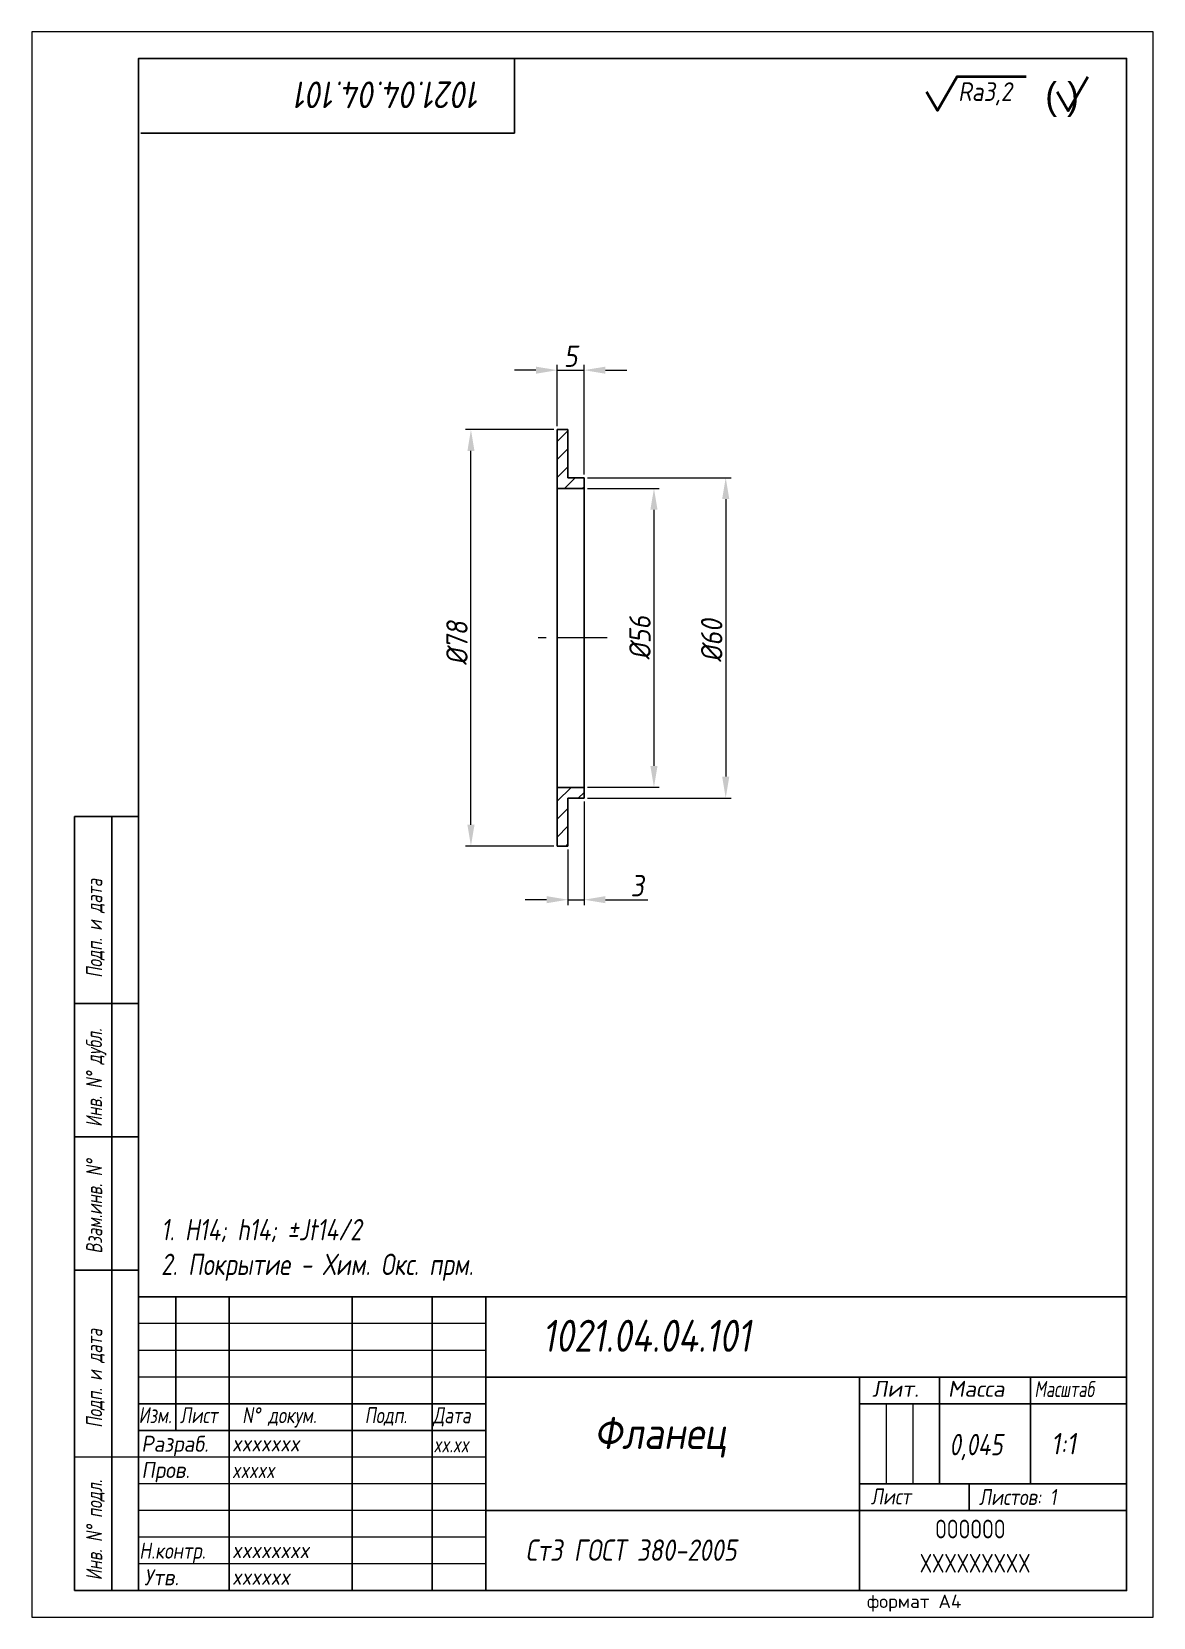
# Model space of a CAD drawing. Header units: millimetres. Extents: x 3482 to 3692, y -1903 to -1606.
import ezdxf

# ---------------------------------------------------------------- set-up
doc = ezdxf.new("R2010")
doc.units = ezdxf.units.MM
doc.linetypes.add('CENTER', pattern=[50.8, 31.75, -6.35, 6.35, -6.35])
for name, color, linetype, lineweight in [('Ax', 1, 'CENTER', 18), ('Dim', 3, 'Continuous', 40), ('Hatch', 5, 'Continuous', 18), ('Slim', 8, 'Continuous', 18), ('Text', 2, 'Continuous', 40), ('Wide', 31, 'Continuous', 60)]:
    doc.layers.add(name, color=color, linetype=linetype, lineweight=lineweight)
doc.styles.add('курсив', font='romans.shx', dxfattribs={"oblique": 10})
doc.styles.add('курсив 0_75', font='romans.shx', dxfattribs={"width": 0.75, "oblique": 10})
doc.styles.add('курсив 0_85', font='romans.shx', dxfattribs={"width": 0.85, "oblique": 10})
doc.dimstyles.new('к1_1', dxfattribs={"dimtxt": 4, "dimasz": 4, "dimexe": 1, "dimexo": 0.625, "dimtad": 1, "dimtxsty": 'курсив 0_85', "dimcen": 0, "dimadec": 0, "dimazin": 0, "dimtfac": 1, "dimtmove": 0, "dimatfit": 3, "dimldrblk": 'DOTSMALL', "dimfxl": 1, "dimlwd": 18, "dimlwe": 18, "dimarcsym": 0})

# ---------------------------------------------------------------- blocks, each defined once
blk = doc.blocks.new('*D529')
at = {"layer": 'Defpoints', "color": 0, "transparency": 16777216}
for p in [(3585.66, -1691.64), (3585.66, -1747.64), (3598.76, -1747.64)]:
    blk.add_point(p, dxfattribs=at)
at = {"layer": 'Dim', "color": 0, "lineweight": 18, "transparency": 16777216}
for p, q in [((3586.29, -1691.64), (3599.76, -1691.64)), ((3598.76, -1695.64), (3598.76, -1743.64)), ((3586.29, -1747.64), (3599.76, -1747.64))]:
    blk.add_line(p, q, dxfattribs=at)
at = {"layer": 'Dim', "color": 0, "transparency": 16777216}
for points in [[(3598.09, -1695.64), (3599.42, -1695.64), (3598.76, -1691.64)], [(3598.09, -1743.64), (3599.42, -1743.64), (3598.76, -1747.64)]]:
    blk.add_solid(points, dxfattribs=at)
at = {"layer": 'Dim', "color": 0, "transparency": 16777216, "insert": (3596.13, -1719.64), "char_height": 4, "attachment_point": 5, "rotation": 90, "style": 'курсив 0_85'}
blk.add_mtext('%%c56', dxfattribs=at)
blk = doc.blocks.new('_DotSmall')
at = {"color": 0, "linetype": 'ByBlock', "const_width": 0.5}
blk.add_lwpolyline([(-122670.927, 17467.939, 1), (-122670.802, 17467.939, 1)], format="xyb", close=True, dxfattribs=at)
blk = doc.blocks.new('*D530')
at = {"layer": 'Defpoints', "color": 0, "transparency": 16777216}
for p in [(3585.66, -1689.64), (3585.66, -1749.64), (3612.19, -1749.64)]:
    blk.add_point(p, dxfattribs=at)
at = {"layer": 'Dim', "color": 0, "lineweight": 18, "transparency": 16777216}
for p, q in [((3586.29, -1689.64), (3613.19, -1689.64)), ((3612.19, -1693.64), (3612.19, -1745.64)), ((3586.29, -1749.64), (3613.19, -1749.64))]:
    blk.add_line(p, q, dxfattribs=at)
at = {"layer": 'Dim', "color": 0, "transparency": 16777216}
for points in [[(3611.53, -1693.64), (3612.86, -1693.64), (3612.19, -1689.64)], [(3611.53, -1745.64), (3612.86, -1745.64), (3612.19, -1749.64)]]:
    blk.add_solid(points, dxfattribs=at)
at = {"layer": 'Dim', "color": 0, "transparency": 16777216, "insert": (3609.57, -1720.16), "char_height": 4, "attachment_point": 5, "rotation": 90, "style": 'курсив 0_85'}
blk.add_mtext('%%c60', dxfattribs=at)
blk = doc.blocks.new('*D531')
at = {"layer": 'Defpoints', "color": 0, "transparency": 16777216}
for p in [(3564.49, -1680.64), (3580.66, -1680.64), (3580.66, -1758.64)]:
    blk.add_point(p, dxfattribs=at)
at = {"layer": 'Dim', "color": 0, "lineweight": 18, "transparency": 16777216}
for p, q in [((3580.04, -1680.64), (3563.49, -1680.64)), ((3564.49, -1754.64), (3564.49, -1684.64)), ((3580.04, -1758.64), (3563.49, -1758.64))]:
    blk.add_line(p, q, dxfattribs=at)
at = {"layer": 'Dim', "color": 0, "transparency": 16777216}
for points in [[(3563.83, -1684.64), (3565.16, -1684.64), (3564.49, -1680.64)], [(3563.83, -1754.64), (3565.16, -1754.64), (3564.49, -1758.64)]]:
    blk.add_solid(points, dxfattribs=at)
at = {"layer": 'Dim', "color": 0, "transparency": 16777216, "insert": (3561.87, -1720.64), "char_height": 4, "attachment_point": 5, "rotation": 90, "style": 'курсив 0_85'}
blk.add_mtext('%%c78', dxfattribs=at)
blk = doc.blocks.new('*D532')
at = {"layer": 'Defpoints', "color": 0, "transparency": 16777216}
for p in [(3585.66, -1669.5), (3580.66, -1680.64), (3585.66, -1689.64)]:
    blk.add_point(p, dxfattribs=at)
at = {"layer": 'Dim', "color": 0, "lineweight": 18, "transparency": 16777216}
for p, q in [((3580.66, -1680.02), (3580.66, -1668.5)), ((3585.66, -1689.02), (3585.66, -1668.5)), ((3576.66, -1669.5), (3572.66, -1669.5)), ((3580.66, -1669.5), (3585.66, -1669.5)), ((3589.66, -1669.5), (3593.66, -1669.5))]:
    blk.add_line(p, q, dxfattribs=at)
at = {"layer": 'Dim', "color": 0, "transparency": 16777216}
for points in [[(3576.66, -1668.84), (3576.66, -1670.17), (3580.66, -1669.5)], [(3589.66, -1668.84), (3589.66, -1670.17), (3585.66, -1669.5)]]:
    blk.add_solid(points, dxfattribs=at)
at = {"layer": 'Dim', "color": 0, "transparency": 16777216, "insert": (3583.16, -1666.88), "char_height": 4, "attachment_point": 5, "style": 'курсив 0_85'}
blk.add_mtext('5', dxfattribs=at)
blk = doc.blocks.new('*D533')
at = {"layer": 'Defpoints', "color": 0, "transparency": 16777216}
for p in [(3585.66, -1749.64), (3582.66, -1758.64), (3582.66, -1768.69)]:
    blk.add_point(p, dxfattribs=at)
at = {"layer": 'Dim', "color": 0, "lineweight": 18, "transparency": 16777216}
for p, q in [((3585.66, -1750.27), (3585.66, -1769.69)), ((3582.66, -1759.27), (3582.66, -1769.69)), ((3578.66, -1768.69), (3574.66, -1768.69)), ((3582.66, -1768.69), (3585.66, -1768.69)), ((3589.66, -1768.69), (3597.59, -1768.69))]:
    blk.add_line(p, q, dxfattribs=at)
at = {"layer": 'Dim', "color": 0, "transparency": 16777216}
for points in [[(3578.66, -1768.02), (3578.66, -1769.35), (3582.66, -1768.69)], [(3589.66, -1768.02), (3589.66, -1769.35), (3585.66, -1768.69)]]:
    blk.add_solid(points, dxfattribs=at)
at = {"layer": 'Dim', "color": 0, "transparency": 16777216, "insert": (3595.62, -1766.06), "char_height": 4, "attachment_point": 5, "style": 'курсив 0_85'}
blk.add_mtext('3', dxfattribs=at)

msp = doc.modelspace()

# ---------------------------------------------------------------- hatches: boundary and pattern name
at = {"layer": 'Hatch'}
h = msp.add_hatch(dxfattribs=at)
h.set_pattern_fill('ANSI31', color=256, scale=0.75, style=0)
h.set_pattern_definition([(45, (-6337.062, 5240.7673), (-1.683798, 1.683798), [])])
h.paths.add_polyline_path([(3585.66, -1689.643), (3582.66, -1689.643), (3582.66, -1680.643), (3580.66, -1680.643), (3580.66, -1691.643), (3585.66, -1691.643)])
h.paths.add_polyline_path([(3582.66, -1749.643), (3585.66, -1749.643), (3585.66, -1747.643), (3580.66, -1747.643), (3580.66, -1758.643), (3582.66, -1758.643)])

# ---------------------------------------------------------------- linework, layer by layer
for p, q in [((3572.662, -1625.096), (3572.662, -1611.096)), ((3502.662, -1625.096), (3572.662, -1625.096)), ((3580.66, -1758.643), (3580.66, -1680.643)), ((3580.66, -1680.643), (3582.66, -1680.643)), ((3582.66, -1689.643), (3582.66, -1680.643)), ((3582.66, -1689.643), (3585.66, -1689.643)), ((3585.66, -1749.643), (3585.66, -1689.643)), ((3585.66, -1691.643), (3580.66, -1691.643)), ((3585.66, -1747.643), (3580.66, -1747.643)), ((3582.66, -1758.643), (3582.66, -1749.643)), ((3582.66, -1749.643), (3585.66, -1749.643)), ((3490.25, -1753.102), (3490.25, -1898.102)), ((3502.25, -1753.102), (3490.25, -1753.102)), ((3497.25, -1898.032), (3497.25, -1753.102)), ((3580.66, -1758.643), (3582.66, -1758.643)), ((3502.18, -1788.102), (3490.25, -1788.104)), ((3502.163, -1813.102), (3490.25, -1813.102)), ((3490.25, -1838.1), (3490.25, -1838.1)), ((3502.25, -1838.102), (3490.25, -1838.1)), ((3687.25, -1843.102), (3502.25, -1843.102)), ((3509.25, -1843.102), (3509.25, -1868.102)), ((3519.25, -1843.102), (3519.25, -1898.102)), ((3542.25, -1843.102), (3542.25, -1898.102)), ((3557.25, -1843.102), (3557.25, -1898.102)), ((3567.25, -1843.102), (3567.25, -1898.102)), ((3687.25, -1898.102), (3687.25, -1843.102)), ((3687.25, -1843.102), (3687.25, -1898.102)), ((3637.25, -1858.102), (3567.25, -1858.102)), ((3637.25, -1858.102), (3637.25, -1898.102)), ((3687.25, -1858.102), (3637.25, -1858.102)), ((3652.25, -1858.102), (3652.25, -1878.102)), ((3669.25, -1858.102), (3669.25, -1878.102)), ((3567.25, -1863.102), (3502.25, -1863.102)), ((3687.25, -1863.102), (3637.25, -1863.102)), ((3567.25, -1868.102), (3502.25, -1868.102)), ((3502.25, -1873.103), (3490.25, -1873.033)), ((3687.25, -1878.102), (3637.25, -1878.102)), ((3657.754, -1878.102), (3657.754, -1883.102)), ((3637.25, -1883.102), (3567.25, -1883.102)), ((3687.25, -1883.102), (3637.25, -1883.102)), ((3490.25, -1898.102), (3502.25, -1898.102)), ((3502.25, -1898.102), (3687.25, -1898.102))]:
    msp.add_line(p, q)
msp.add_lwpolyline([(3502.25, -1898.102), (3687.25, -1898.102), (3687.25, -1611.102), (3502.25, -1611.102)], close=True)
at = {"layer": 'Ax', "ltscale": 0.3}
msp.add_line((3590.014, -1719.643), (3577.058, -1719.643), dxfattribs=at)
at = {"layer": 'Slim'}
for p, q in [((3567.25, -1848.102), (3502.25, -1848.102)), ((3567.25, -1853.102), (3502.25, -1853.102)), ((3567.25, -1858.102), (3502.25, -1858.102)), ((3642.25, -1863.102), (3642.25, -1878.102)), ((3647.25, -1863.102), (3647.25, -1878.102)), ((3567.25, -1873.102), (3502.25, -1873.102)), ((3567.25, -1878.102), (3502.25, -1878.102)), ((3567.25, -1883.102), (3502.25, -1883.102)), ((3567.25, -1888.102), (3502.25, -1888.102)), ((3567.25, -1893.102), (3502.25, -1893.102))]:
    msp.add_line(p, q, dxfattribs=at)
msp.add_lwpolyline([(3482.25, -1903.102), (3692.25, -1903.102), (3692.25, -1606.102), (3482.25, -1606.102)], close=True, dxfattribs=at)
at = {"layer": 'Text'}
for points in [[(3649.817, -1617.344), (3651.843, -1620.855), (3655.523, -1614.482), (3668.472, -1614.482)], [(3674.262, -1617.388), (3676.289, -1620.899), (3679.968, -1614.526)]]:
    msp.add_lwpolyline(points, dxfattribs=at)

# ---------------------------------------------------------------- texts
at = {"layer": 'Text', "oblique": 10}
for s, height, rotation, style, width, p in [('1021.04.04.101', 5, 180, 'курсив', 0.85, (3566.414, -1615.42)), ('Подп. и дата', 3, 90, 'курсив 0_75', 0.7, (3495.44, -1783.32)), ('Инв. N%%D дубл.', 3, 90, 'курсив 0_75', 0.7, (3495.406, -1811.253)), ('Взам.инв. N%%D', 3, 90, 'курсив 0_75', 0.7, (3495.44, -1834.981)), ('Подп. и дата', 3, 90, 'курсив 0_75', 0.7, (3495.44, -1867.607)), ('Инв. N%%D подл.', 3, 90, 'курсив 0_75', 0.7, (3495.44, -1896.179))]:
    msp.add_text(s, height=height, rotation=rotation, dxfattribs=dict(at, style=style, width=width)).set_placement(p)
for s, height, style, width, p in [('Ra3,2', 3.5, 'курсив 0_85', 0.85, (3655.716, -1619.074)), ('1. H14; h14; %%PJt14/2', 4, 'курсив 0_75', 0.75, (3506.471, -1832.498)), ('2. Покрытие - Хим. Окс. прм.', 4, 'курсив 0_75', 0.75, (3506.471, -1838.998)), ('1021.04.04.101', 6, 'курсив', 0.8, (3577.831, -1853.371)), ('Масштаб', 3, 'курсив', 0.7, (3669.983, -1861.856)), ('Изм.', 3, 'курсив 0_75', 0.75, (3502.25, -1866.748)), ('Лист', 3, 'курсив 0_75', 0.75, (3509.986, -1866.748)), ('N%%D докум.', 3, 'курсив 0_75', 0.75, (3521.658, -1866.748)), ('Подп.', 3, 'курсив 0_75', 0.75, (3544.598, -1866.748)), ('Дата', 3, 'курсив 0_75', 0.75, (3557.371, -1866.748)), ('Фланец', 6, 'курсив 0_85', 0.85, (3587.534, -1871.582)), ('Разраб.', 3, 'курсив', 0.9, (3502.763, -1872.103)), ('xxxxxxx', 3, 'курсив 0_85', 0.85, (3519.755, -1872.023)), ('0,045', 4, 'курсив 0_75', 0.75, (3654.077, -1872.751)), ('1:1', 4, 'курсив 0_85', 0.85, (3673.105, -1872.586)), ('Пров.', 3, 'курсив', 0.9, (3502.789, -1877.008)), ('xxxxx', 3, 'курсив 0_85', 0.75, (3519.755, -1877.023)), ('Лист', 3, 'курсив', 0.8, (3639.351, -1881.972)), ('Листов: 1', 3, 'курсив', 0.8, (3659.596, -1882.077)), ('Ст3 ГОСТ 380-2005', 4, 'курсив', 0.8, (3574.713, -1892.527)), ('Н.контр.', 3, 'курсив', 0.8, (3502.38, -1892.127)), ('xxxxxxxx', 3, 'курсив 0_85', 0.85, (3519.755, -1892.023)), ('Утв.', 3, 'курсив', 0.9, (3503.311, -1897.105)), ('xxxxxx', 3, 'курсив 0_85', 0.85, (3519.755, -1897.023))]:
    msp.add_text(s, height=height, dxfattribs=dict(at, style=style, width=width)).set_placement(p)
at = {"layer": 'Text'}
msp.add_text('( )', height=5, dxfattribs=at).set_placement((3672.019, -1620.57))
at = {"layer": 'Text', "style": 'курсив', "oblique": 10}
for s, p in [('Лит.', (3639.604, -1861.808)), ('Масса', (3653.804, -1861.808))]:
    msp.add_text(s, height=3, dxfattribs=at).set_placement(p)
at = {"layer": 'Text', "ltscale": 0.8, "style": 'курсив', "oblique": 10, "width": 0.7}
msp.add_text('xx.xx', height=3, dxfattribs=at).set_placement((3557.476, -1872.209))
at = {"layer": 'Text', "style": 'курсив'}
msp.add_text('формат А4', height=2.5, dxfattribs=at).set_placement((3638.631, -1901.365))
at = {"layer": 'Wide', "lineweight": 50, "style": 'курсив', "width": 0.7}
for s, p in [('OOOOOO', (3651.401, -1888.322)), ('XXXXXXXXX', (3648.528, -1894.732))]:
    msp.add_text(s, height=3.5, dxfattribs=at).set_placement(p)

# ---------------------------------------------------------------- dimensions: what is measured, and where the dimension line sits
at = {"layer": 'Dim'}
for base, p1, p2, picture, middle in [((3585.66, -1669.503), (3580.66, -1680.643), (3585.66, -1689.643), '*D532', (3583.16, -1669.503)), ((3582.66, -1768.686), (3585.66, -1749.643), (3582.66, -1758.643), '*D533', (3595.623, -1768.686))]:
    dim = msp.add_linear_dim(base=base, p1=p1, p2=p2, dimstyle='к1_1', dxfattribs=at)
    dim.commit()
    dim.dimension.update_dxf_attribs({"geometry": picture, "text_midpoint": middle, "dimtype": 160})
for base, p1, p2, picture, middle in [((3564.494, -1680.643), (3580.66, -1758.643), (3580.66, -1680.643), '*D531', (3564.494, -1720.637)), ((3612.192, -1749.643), (3585.66, -1689.643), (3585.66, -1749.643), '*D530', (3612.192, -1720.16)), ((3598.758, -1747.643), (3585.66, -1691.643), (3585.66, -1747.643), '*D529', (3598.758, -1719.643))]:
    dim = msp.add_linear_dim(base=base, p1=p1, p2=p2, angle=90, text='%%c<>', dimstyle='к1_1', dxfattribs=at)
    dim.commit()
    dim.dimension.update_dxf_attribs({"geometry": picture, "text_midpoint": middle, "dimtype": 160})

doc.saveas('drawing.dxf')
